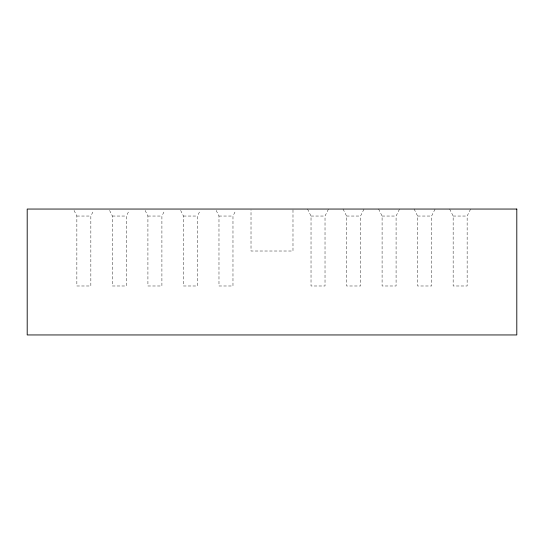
<?xml version="1.0" encoding="UTF-8"?>
<svg xmlns="http://www.w3.org/2000/svg" width="544" height="544" viewBox="0 0 544 544"><rect width="100%" height="100%" fill="white"/><g stroke="black" fill="none" stroke-linecap="round" stroke-linejoin="round"><path stroke-width="0.41" stroke-dasharray="2.72 2.04" d="M74.059 210.453L76.86 216.043L76.86 285.988L90.848 285.988L90.848 216.043L93.643 210.453M109.596 210.453L112.39 216.043L112.39 285.988L126.378 285.988L126.378 216.043L129.18 210.453M145.126 210.453L147.92 216.043L147.92 285.988L161.908 285.988L161.908 216.043L164.71 210.453M180.656 210.453L183.45 216.043L183.45 285.988L197.438 285.988L197.438 216.043L200.24 210.453M216.186 210.453L218.98 216.043L218.98 285.988L232.975 285.988L232.975 216.043L235.77 210.453M307.53 209.052L311.025 216.043L311.025 285.988L325.02 285.988L325.02 216.043L328.515 209.052M343.06 209.052L346.562 216.043L346.562 285.988L360.55 285.988L360.55 216.043L364.045 209.052M378.59 209.052L382.092 216.043L382.092 285.988L396.08 285.988L396.08 216.043L399.575 209.052M414.127 209.052L417.622 216.043L417.622 285.988L431.61 285.988L431.61 216.043L435.105 209.052M449.657 209.052L453.152 216.043L453.152 285.988L467.14 285.988L467.14 216.043L470.635 209.052M76.86 216.043L90.848 216.043M112.39 216.043L126.378 216.043M147.92 216.043L161.908 216.043M183.45 216.043L197.438 216.043M218.98 216.043L232.975 216.043M311.025 216.043L325.02 216.043M346.562 216.043L360.55 216.043M382.092 216.043L396.08 216.043M417.622 216.043L431.61 216.043M453.152 216.043L467.14 216.043M292.985 209.889L292.985 251.015L251.015 251.015L251.015 209.889"/><path stroke-width="0.82" d="M516.8 209.052L27.2 209.052L27.2 334.948L516.8 334.948L516.8 209.052"/></g></svg>
